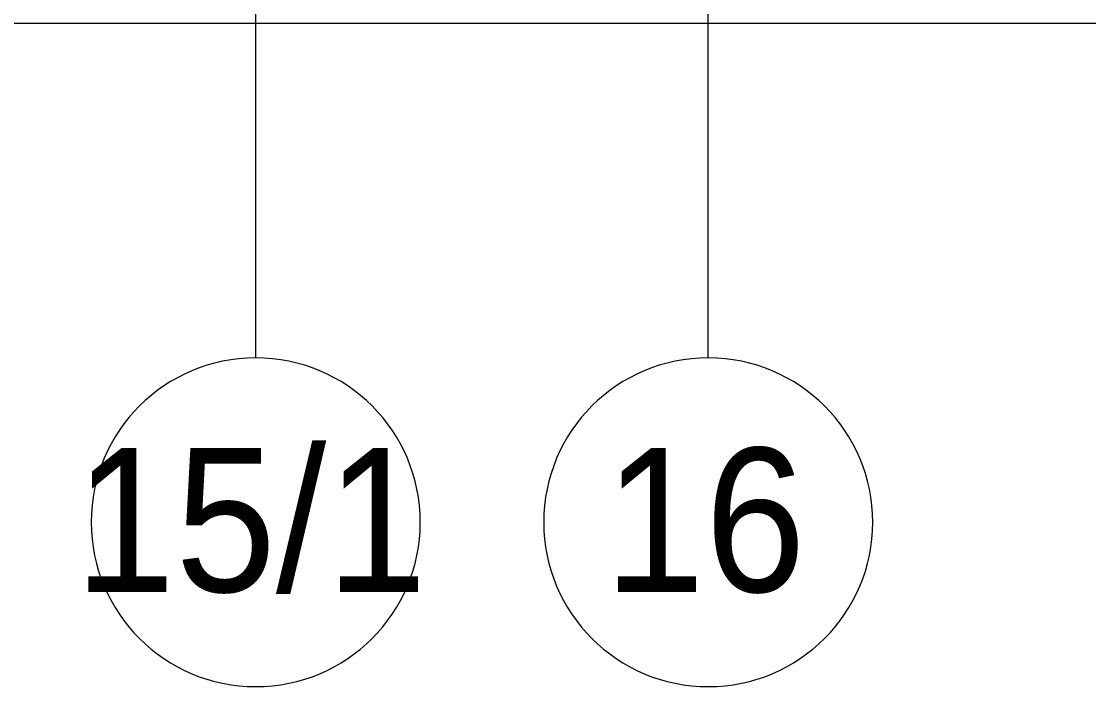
# Model space of a CAD drawing. Header units: millimetres. Extents: x -249154 to 415037, y -45458 to 354837.
# Drawn here: x 53385 to 58574, y -3642 to -405 of the extents above; entities that cross this region are included whole.
import ezdxf

# ---------------------------------------------------------------- set-up
doc = ezdxf.new("R2010")
doc.units = ezdxf.units.MM
for name, color, linetype, lineweight in [('A-WALL', 7, 'Continuous', 5), ('Оси', 7, 'Continuous', 9), ('Оси-1', 7, 'Continuous', 20)]:
    doc.layers.add(name, color=color, linetype=linetype, lineweight=lineweight)
doc.styles.add('Arial', font='arial.ttf', dxfattribs={"width": 0.9, "height": 700})

# ---------------------------------------------------------------- blocks, each defined once
blk = doc.blocks.new('Ось сетки - D8-29747960-Объем проектирования 1 этажа')
at = {"layer": 'Оси-1'}
for start, end in [(360, 180), (180, 360)]:
    blk.add_arc((0, 0), 4, start, end, dxfattribs=at)

msp = doc.modelspace()

# ---------------------------------------------------------------- linework, layer by layer
at = {"layer": 'A-WALL'}
msp.add_line((72344.7, -416.1), (-225.3, -416.1), dxfattribs=at)
at = {"layer": 'Оси'}
for points in [[(54524.7, -2042.3), (54524.7, 2957.7), (54524.7, 22262), (54524.7, 27262)], [(56724.7, -2042.3), (56724.7, 2957.7), (56724.7, 22262), (56724.7, 27262)]]:
    msp.add_lwpolyline(points, dxfattribs=at)

# ---------------------------------------------------------------- block references
at = {"layer": 'Оси-1', "xscale": 199.9999999999999, "yscale": 199.9999999999999, "zscale": 199.9999999999999}
for p in [(54524.7, -2842.3), (56724.7, -2842.3)]:
    msp.add_blockref('Ось сетки - D8-29747960-Объем проектирования 1 этажа', p, dxfattribs=at)

# ---------------------------------------------------------------- texts
at = {"layer": 'Оси', "char_height": 700, "attachment_point": 1, "style": 'Arial'}
for s, insert, width in [('15/1', (53644.2, -2481), 2121.265), ('16', (56219.5, -2481), 1212.151)]:
    msp.add_mtext(s, dxfattribs=dict(at, insert=insert, width=width))

doc.saveas('drawing.dxf')
